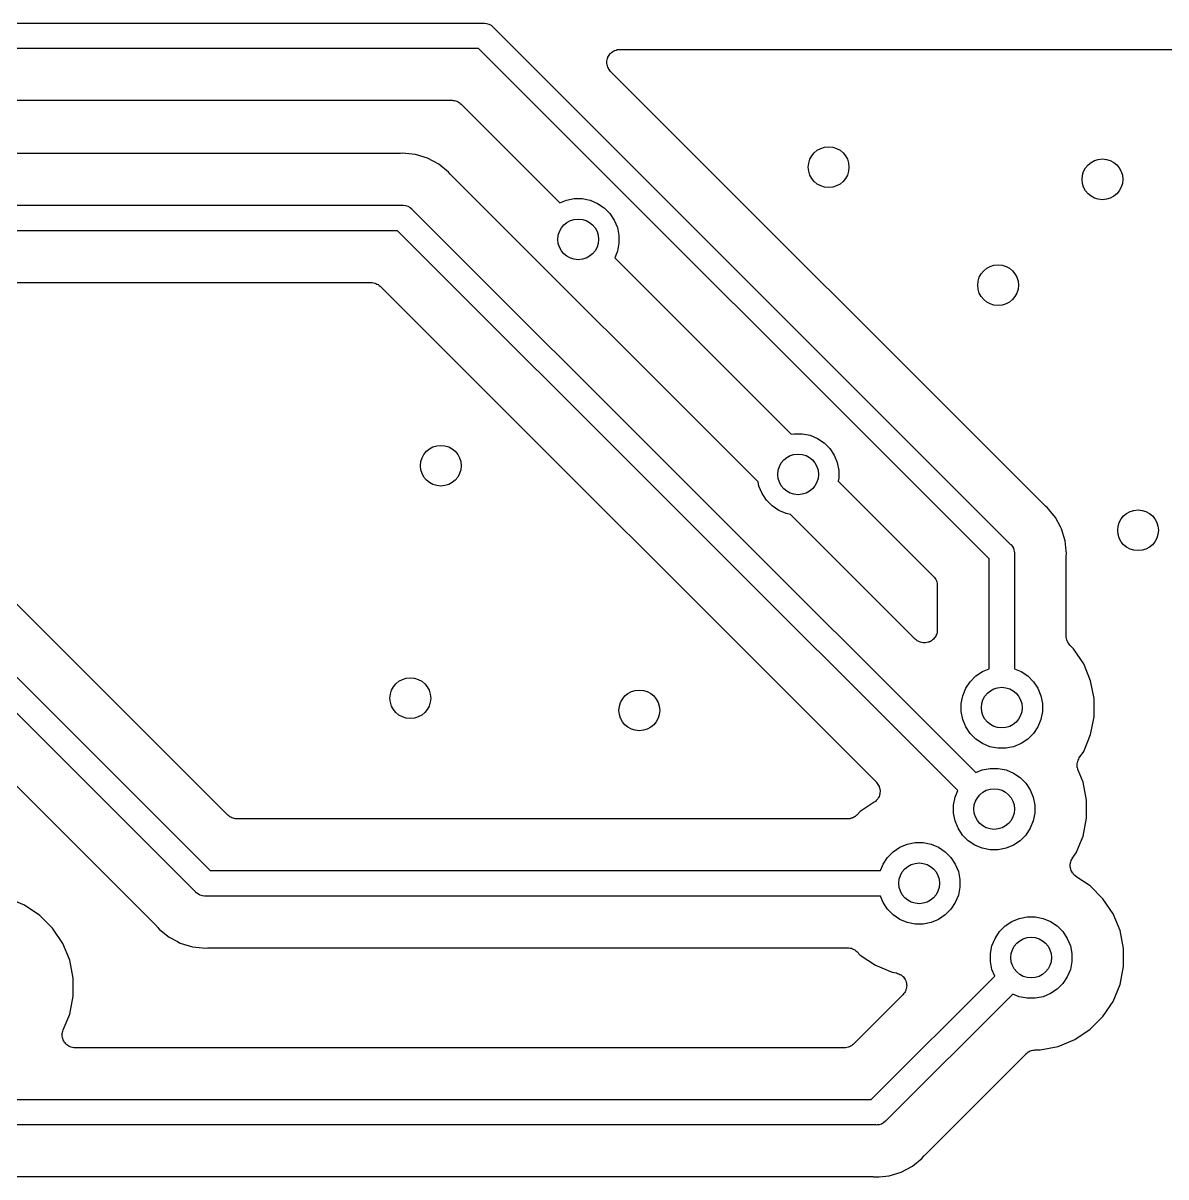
# Model space of a CAD drawing. Extents: x 103 to 213, y -152 to -90.
# Drawn here: x 155.44 to 166.67, y -115.52 to -104.17 of the extents above; entities that cross this region are included whole.
import ezdxf

# ---------------------------------------------------------------- set-up
doc = ezdxf.new("R2010")
doc.units = 0
doc.layers.add('BLACK', color=7, linetype='CONTINUOUS')

msp = doc.modelspace()

# ---------------------------------------------------------------- linework, layer by layer
at = {"layer": 'BLACK', "linetype": 'CONTINUOUS'}
for p, q in [((133.746, -104.175), (159.967, -104.175)), ((159.967, -104.175), (159.973, -104.174)), ((159.973, -104.174), (159.979, -104.175)), ((159.979, -104.175), (159.979, -104.175)), ((159.979, -104.175), (159.998, -104.177)), ((159.998, -104.177), (160.021, -104.184)), ((160.021, -104.184), (160.043, -104.196)), ((160.043, -104.196), (160.062, -104.211)), ((160.062, -104.211), (160.066, -104.216)), ((160.066, -104.216), (165.145, -109.296)), ((159.921, -104.425), (133.792, -104.425)), ((164.936, -109.44), (159.921, -104.425)), ((161.228, -104.462), (161.238, -104.454)), ((161.238, -104.454), (161.249, -104.448)), ((161.238, -104.454), (161.238, -104.454)), ((161.238, -104.454), (161.238, -104.454)), ((161.249, -104.448), (161.259, -104.443)), ((161.259, -104.443), (161.26, -104.443)), ((161.26, -104.442), (161.271, -104.439)), ((161.26, -104.443), (161.26, -104.442)), ((161.271, -104.439), (161.283, -104.435)), ((161.283, -104.435), (161.283, -104.435)), ((161.283, -104.435), (161.284, -104.435)), ((161.284, -104.435), (161.296, -104.434)), ((161.296, -104.434), (161.308, -104.433)), ((161.308, -104.433), (167.787, -104.433)), ((161.181, -104.559), (161.182, -104.547)), ((161.182, -104.571), (161.181, -104.559)), ((161.181, -104.559), (161.181, -104.559)), ((161.181, -104.559), (161.181, -104.559)), ((161.182, -104.547), (161.183, -104.534)), ((161.183, -104.583), (161.182, -104.571)), ((161.183, -104.534), (161.187, -104.522)), ((161.183, -104.534), (161.183, -104.534)), ((161.183, -104.534), (161.183, -104.534)), ((161.187, -104.522), (161.191, -104.511)), ((161.191, -104.51), (161.197, -104.5)), ((161.191, -104.511), (161.191, -104.51)), ((161.191, -104.511), (161.191, -104.511)), ((161.197, -104.5), (161.203, -104.489)), ((161.203, -104.489), (161.211, -104.479)), ((161.203, -104.489), (161.203, -104.489)), ((161.203, -104.489), (161.203, -104.489)), ((161.211, -104.479), (161.218, -104.47)), ((161.218, -104.47), (161.218, -104.47)), ((161.218, -104.47), (161.219, -104.47)), ((161.219, -104.47), (161.228, -104.462)), ((161.183, -104.584), (161.183, -104.583)), ((161.186, -104.595), (161.183, -104.584)), ((161.183, -104.584), (161.183, -104.584)), ((161.19, -104.607), (161.186, -104.595)), ((161.19, -104.608), (161.19, -104.607)), ((161.19, -104.607), (161.19, -104.607)), ((161.196, -104.618), (161.19, -104.608)), ((161.201, -104.629), (161.196, -104.618)), ((161.202, -104.63), (161.201, -104.629)), ((161.201, -104.629), (161.201, -104.629)), ((161.209, -104.639), (161.202, -104.63)), ((161.217, -104.649), (161.209, -104.639)), ((161.218, -104.65), (161.217, -104.649)), ((161.217, -104.649), (161.217, -104.649)), ((161.217, -104.649), (161.217, -104.649)), ((161.217, -104.649), (161.217, -104.649)), ((165.482, -108.914), (161.218, -104.65)), ((147.84, -104.933), (159.658, -104.933)), ((159.658, -104.933), (159.659, -104.933)), ((159.659, -104.933), (159.659, -104.933)), ((159.659, -104.933), (159.659, -104.933)), ((159.659, -104.933), (159.66, -104.933)), ((159.66, -104.933), (159.672, -104.934)), ((159.672, -104.934), (159.683, -104.936)), ((159.683, -104.936), (159.684, -104.936)), ((159.684, -104.936), (159.685, -104.936)), ((159.685, -104.936), (159.696, -104.939)), ((159.696, -104.939), (159.707, -104.943)), ((159.707, -104.943), (159.708, -104.943)), ((159.708, -104.943), (159.708, -104.943)), ((159.708, -104.943), (159.719, -104.949)), ((159.719, -104.949), (159.729, -104.954)), ((159.729, -104.954), (159.729, -104.955)), ((159.729, -104.955), (159.73, -104.955)), ((159.73, -104.955), (159.739, -104.963)), ((159.739, -104.963), (159.748, -104.97)), ((159.748, -104.97), (160.72, -105.942)), ((159.139, -105.457), (142.709, -105.457)), ((159.145, -105.456), (159.139, -105.457)), ((159.15, -105.457), (159.145, -105.456)), ((159.152, -105.456), (159.15, -105.457)), ((159.177, -105.454), (159.152, -105.456)), ((159.202, -105.456), (159.177, -105.454)), ((159.301, -105.466), (159.202, -105.456)), ((159.202, -105.456), (159.202, -105.456)), ((159.42, -105.502), (159.301, -105.466)), ((159.53, -105.561), (159.42, -105.502)), ((159.626, -105.64), (159.53, -105.561)), ((159.642, -105.66), (159.626, -105.64)), ((159.646, -105.663), (159.642, -105.66)), ((159.649, -105.668), (159.646, -105.663)), ((159.651, -105.669), (159.649, -105.668)), ((162.667, -108.685), (159.651, -105.669)), ((160.72, -105.942), (160.783, -105.915)), ((160.783, -105.915), (160.861, -105.9)), ((160.861, -105.9), (160.939, -105.9)), ((160.939, -105.9), (161.017, -105.915)), ((161.017, -105.915), (161.089, -105.946)), ((131.441, -105.965), (159.171, -105.965)), ((159.171, -105.965), (159.177, -105.964)), ((159.177, -105.964), (159.183, -105.965)), ((159.183, -105.965), (159.183, -105.965)), ((159.183, -105.965), (159.201, -105.967)), ((159.201, -105.967), (159.225, -105.974)), ((159.225, -105.974), (159.247, -105.986)), ((159.247, -105.986), (159.266, -106.001)), ((159.266, -106.001), (159.269, -106.006)), ((159.269, -106.006), (164.806, -111.542)), ((161.089, -105.946), (161.155, -105.989)), ((161.155, -105.989), (161.211, -106.045)), ((161.211, -106.045), (161.254, -106.111)), ((161.254, -106.111), (161.285, -106.183)), ((159.125, -106.215), (131.441, -106.215)), ((164.629, -111.719), (159.125, -106.215)), ((161.285, -106.183), (161.3, -106.261)), ((161.3, -106.261), (161.3, -106.339)), ((161.3, -106.339), (161.285, -106.417)), ((161.285, -106.417), (161.258, -106.48)), ((161.258, -106.48), (162.993, -108.215)), ((152.935, -106.723), (158.862, -106.723)), ((158.862, -106.723), (158.862, -106.723)), ((158.862, -106.723), (158.862, -106.723)), ((158.862, -106.723), (158.862, -106.723)), ((158.862, -106.723), (158.864, -106.723)), ((158.864, -106.723), (158.875, -106.724)), ((158.875, -106.724), (158.887, -106.726)), ((158.887, -106.726), (158.888, -106.726)), ((158.888, -106.726), (158.888, -106.726)), ((158.888, -106.726), (158.9, -106.729)), ((158.9, -106.729), (158.911, -106.733)), ((158.911, -106.733), (158.911, -106.733)), ((158.911, -106.733), (158.912, -106.733)), ((158.912, -106.733), (158.922, -106.739)), ((158.922, -106.739), (158.933, -106.744)), ((158.933, -106.744), (158.933, -106.745)), ((158.933, -106.745), (158.934, -106.745)), ((158.934, -106.745), (158.943, -106.753)), ((158.943, -106.753), (158.952, -106.76)), ((158.952, -106.76), (163.829, -111.637)), ((151.655, -106.876), (157.284, -112.505)), ((157.139, -112.714), (151.51, -107.085)), ((157.457, -111.96), (152.755, -107.258)), ((151.337, -107.63), (156.758, -113.051)), ((162.993, -108.215), (163.021, -108.21)), ((163.021, -108.21), (163.099, -108.21)), ((163.099, -108.21), (163.177, -108.225)), ((163.177, -108.225), (163.249, -108.256)), ((163.249, -108.256), (163.315, -108.299)), ((163.315, -108.299), (163.371, -108.355)), ((163.371, -108.355), (163.414, -108.421)), ((163.414, -108.421), (163.445, -108.493)), ((163.445, -108.493), (163.46, -108.571)), ((163.46, -108.649), (163.455, -108.677)), ((163.46, -108.571), (163.46, -108.649)), ((162.675, -108.727), (162.667, -108.685)), ((162.706, -108.799), (162.675, -108.727)), ((163.455, -108.677), (164.391, -109.613)), ((162.749, -108.865), (162.706, -108.799)), ((162.805, -108.921), (162.749, -108.865)), ((162.871, -108.964), (162.805, -108.921)), ((162.943, -108.995), (162.871, -108.964)), ((162.985, -109.003), (162.943, -108.995)), ((165.487, -108.918), (165.482, -108.914)), ((165.49, -108.922), (165.487, -108.918)), ((165.492, -108.923), (165.49, -108.922)), ((165.511, -108.939), (165.492, -108.923)), ((165.527, -108.958), (165.511, -108.939)), ((165.59, -109.035), (165.527, -108.958)), ((164.211, -110.23), (162.985, -109.003)), ((165.638, -109.125), (165.59, -109.035)), ((165.649, -109.145), (165.638, -109.125)), ((165.638, -109.125), (165.638, -109.125)), ((165.685, -109.264), (165.649, -109.145)), ((165.145, -109.296), (165.15, -109.299)), ((165.15, -109.299), (165.154, -109.304)), ((165.154, -109.304), (165.154, -109.304)), ((165.154, -109.304), (165.166, -109.319)), ((165.166, -109.319), (165.175, -109.337)), ((165.695, -109.363), (165.685, -109.264)), ((164.936, -110.522), (164.936, -109.44)), ((165.175, -109.337), (165.177, -109.34)), ((165.177, -109.34), (165.184, -109.364)), ((165.184, -109.364), (165.186, -109.382)), ((165.186, -109.382), (165.186, -109.382)), ((165.186, -109.382), (165.187, -109.388)), ((165.187, -109.388), (165.186, -109.394)), ((165.186, -109.394), (165.186, -110.522)), ((165.694, -109.424), (165.695, -109.419)), ((165.694, -109.426), (165.694, -109.424)), ((165.694, -110.199), (165.694, -109.426)), ((165.697, -109.388), (165.695, -109.363)), ((165.695, -109.363), (165.695, -109.363)), ((165.695, -109.413), (165.697, -109.388)), ((165.695, -109.419), (165.695, -109.413)), ((164.391, -109.613), (164.391, -109.614)), ((164.391, -109.614), (164.391, -109.614)), ((164.391, -109.614), (164.391, -109.614)), ((164.391, -109.614), (164.392, -109.615)), ((164.392, -109.615), (164.4, -109.624)), ((164.4, -109.624), (164.407, -109.633)), ((164.407, -109.633), (164.407, -109.633)), ((164.407, -109.633), (164.408, -109.634)), ((164.408, -109.634), (164.413, -109.644)), ((164.413, -109.644), (164.419, -109.655)), ((164.419, -109.655), (164.419, -109.655)), ((164.419, -109.655), (164.419, -109.656)), ((164.419, -109.656), (164.422, -109.667)), ((164.422, -109.667), (164.426, -109.678)), ((164.426, -109.678), (164.426, -109.679)), ((164.426, -109.679), (164.426, -109.68)), ((164.426, -109.68), (164.427, -109.691)), ((164.427, -109.691), (164.428, -109.703)), ((164.428, -109.703), (164.428, -110.14)), ((164.221, -110.237), (164.211, -110.23)), ((164.23, -110.245), (164.221, -110.237)), ((164.381, -110.238), (164.371, -110.246)), ((164.39, -110.23), (164.381, -110.238)), ((164.398, -110.221), (164.39, -110.23)), ((164.39, -110.23), (164.39, -110.23)), ((164.39, -110.23), (164.39, -110.23)), ((164.406, -110.212), (164.398, -110.221)), ((164.412, -110.2), (164.406, -110.211)), ((164.406, -110.211), (164.406, -110.211)), ((164.406, -110.211), (164.406, -110.212)), ((164.418, -110.19), (164.412, -110.2)), ((164.422, -110.178), (164.418, -110.189)), ((164.418, -110.189), (164.418, -110.19)), ((164.418, -110.19), (164.418, -110.19)), ((164.426, -110.166), (164.422, -110.178)), ((164.427, -110.154), (164.426, -110.166)), ((164.426, -110.166), (164.426, -110.166)), ((164.426, -110.166), (164.426, -110.166)), ((164.428, -110.142), (164.427, -110.154)), ((164.428, -110.14), (164.428, -110.141)), ((164.428, -110.141), (164.428, -110.141)), ((164.428, -110.141), (164.428, -110.141)), ((164.428, -110.141), (164.428, -110.142)), ((165.695, -110.211), (165.694, -110.199)), ((165.696, -110.222), (165.695, -110.211)), ((165.697, -110.223), (165.696, -110.222)), ((165.697, -110.224), (165.697, -110.223)), ((165.7, -110.235), (165.697, -110.224)), ((165.703, -110.246), (165.7, -110.235)), ((164.231, -110.245), (164.23, -110.245)), ((164.23, -110.245), (164.23, -110.245)), ((164.241, -110.251), (164.231, -110.245)), ((164.252, -110.257), (164.241, -110.251)), ((164.264, -110.261), (164.252, -110.257)), ((164.252, -110.257), (164.252, -110.257)), ((164.252, -110.257), (164.252, -110.257)), ((164.276, -110.264), (164.264, -110.261)), ((164.288, -110.265), (164.276, -110.264)), ((164.276, -110.264), (164.276, -110.264)), ((164.276, -110.264), (164.276, -110.264)), ((164.3, -110.267), (164.288, -110.265)), ((164.301, -110.267), (164.3, -110.267)), ((164.313, -110.266), (164.301, -110.267)), ((164.301, -110.267), (164.301, -110.267)), ((164.325, -110.264), (164.313, -110.266)), ((164.326, -110.264), (164.325, -110.264)), ((164.325, -110.264), (164.325, -110.264)), ((164.337, -110.261), (164.326, -110.264)), ((164.349, -110.258), (164.337, -110.261)), ((164.36, -110.252), (164.349, -110.257)), ((164.349, -110.257), (164.349, -110.257)), ((164.349, -110.257), (164.349, -110.258)), ((164.371, -110.246), (164.36, -110.252)), ((164.371, -110.246), (164.371, -110.246)), ((164.371, -110.246), (164.371, -110.246)), ((165.704, -110.247), (165.703, -110.246)), ((165.709, -110.258), (165.704, -110.247)), ((165.704, -110.247), (165.704, -110.247)), ((165.715, -110.268), (165.709, -110.258)), ((165.715, -110.269), (165.715, -110.268)), ((165.716, -110.269), (165.715, -110.269)), ((165.723, -110.278), (165.716, -110.269)), ((165.73, -110.288), (165.723, -110.278)), ((165.731, -110.289), (165.73, -110.288)), ((165.767, -110.324), (165.731, -110.289)), ((165.731, -110.289), (165.731, -110.289)), ((165.731, -110.289), (165.731, -110.289)), ((165.731, -110.289), (165.731, -110.289)), ((165.866, -110.473), (165.767, -110.324)), ((164.806, -110.592), (164.872, -110.548)), ((164.872, -110.548), (164.936, -110.522)), ((165.186, -110.522), (165.251, -110.548)), ((165.251, -110.548), (165.316, -110.592)), ((165.934, -110.638), (165.866, -110.473)), ((164.707, -110.713), (164.751, -110.648)), ((164.751, -110.648), (164.806, -110.592)), ((165.316, -110.592), (165.372, -110.648)), ((165.372, -110.648), (165.416, -110.713)), ((165.969, -110.813), (165.934, -110.638)), ((164.661, -110.863), (164.677, -110.786)), ((164.677, -110.786), (164.707, -110.713)), ((165.416, -110.713), (165.446, -110.786)), ((165.446, -110.786), (165.461, -110.863)), ((164.661, -110.942), (164.661, -110.863)), ((165.461, -110.863), (165.461, -110.942)), ((165.969, -110.992), (165.969, -110.813)), ((164.677, -111.019), (164.661, -110.942)), ((164.707, -111.092), (164.677, -111.019)), ((165.446, -111.019), (165.416, -111.092)), ((165.461, -110.942), (165.446, -111.019)), ((165.934, -111.168), (165.969, -110.992)), ((164.751, -111.158), (164.707, -111.092)), ((165.416, -111.092), (165.372, -111.158)), ((164.806, -111.213), (164.751, -111.158)), ((164.872, -111.257), (164.806, -111.213)), ((164.945, -111.287), (164.872, -111.257)), ((165.251, -111.257), (165.178, -111.287)), ((165.316, -111.213), (165.251, -111.257)), ((165.372, -111.158), (165.316, -111.213)), ((165.866, -111.333), (165.934, -111.168)), ((165.022, -111.303), (164.945, -111.287)), ((165.101, -111.303), (165.022, -111.303)), ((165.178, -111.287), (165.101, -111.303)), ((165.823, -111.398), (165.866, -111.333)), ((165.801, -111.467), (165.802, -111.455)), ((165.801, -111.468), (165.801, -111.467)), ((165.801, -111.467), (165.801, -111.467)), ((165.802, -111.48), (165.801, -111.468)), ((165.802, -111.455), (165.804, -111.443)), ((165.803, -111.491), (165.802, -111.48)), ((165.803, -111.492), (165.803, -111.491)), ((165.804, -111.442), (165.807, -111.431)), ((165.804, -111.443), (165.804, -111.442)), ((165.804, -111.443), (165.804, -111.443)), ((165.807, -111.431), (165.811, -111.42)), ((165.811, -111.418), (165.817, -111.408)), ((165.811, -111.419), (165.811, -111.418)), ((165.811, -111.42), (165.811, -111.419)), ((165.817, -111.408), (165.823, -111.398)), ((164.806, -111.542), (164.87, -111.515)), ((164.87, -111.515), (164.947, -111.5)), ((164.947, -111.5), (165.026, -111.5)), ((165.026, -111.5), (165.103, -111.515)), ((165.103, -111.515), (165.176, -111.546)), ((165.176, -111.546), (165.242, -111.589)), ((165.242, -111.589), (165.297, -111.645)), ((165.804, -111.493), (165.803, -111.492)), ((165.807, -111.504), (165.804, -111.493)), ((165.81, -111.515), (165.807, -111.504)), ((165.811, -111.516), (165.81, -111.515)), ((165.811, -111.517), (165.811, -111.516)), ((165.811, -111.516), (165.811, -111.516)), ((165.811, -111.516), (165.811, -111.516)), ((165.86, -111.635), (165.811, -111.517)), ((163.829, -111.637), (163.829, -111.638)), ((163.829, -111.638), (163.829, -111.638)), ((163.829, -111.638), (163.829, -111.638)), ((163.829, -111.638), (163.83, -111.638)), ((163.83, -111.638), (163.837, -111.648)), ((163.837, -111.648), (163.845, -111.657)), ((163.845, -111.657), (163.845, -111.657)), ((163.845, -111.657), (163.845, -111.658)), ((163.845, -111.658), (163.851, -111.668)), ((163.851, -111.668), (163.856, -111.679)), ((163.856, -111.679), (163.856, -111.679)), ((163.856, -111.679), (163.857, -111.68)), ((163.857, -111.68), (163.86, -111.691)), ((163.86, -111.691), (163.863, -111.703)), ((163.863, -111.703), (163.863, -111.703)), ((163.863, -111.703), (163.864, -111.703)), ((163.864, -111.703), (163.865, -111.715)), ((163.865, -111.715), (163.866, -111.727)), ((165.297, -111.645), (165.341, -111.711)), ((165.341, -111.711), (165.371, -111.783)), ((165.895, -111.811), (165.86, -111.635)), ((163.809, -111.832), (163.671, -111.925)), ((163.819, -111.825), (163.809, -111.832)), ((163.828, -111.817), (163.819, -111.825)), ((163.836, -111.807), (163.828, -111.817)), ((163.828, -111.817), (163.828, -111.817)), ((163.828, -111.817), (163.828, -111.817)), ((163.844, -111.798), (163.836, -111.807)), ((163.85, -111.787), (163.844, -111.798)), ((163.844, -111.798), (163.844, -111.798)), ((163.844, -111.798), (163.844, -111.798)), ((163.856, -111.776), (163.85, -111.787)), ((163.86, -111.764), (163.856, -111.776)), ((163.856, -111.776), (163.856, -111.776)), ((163.856, -111.776), (163.856, -111.776)), ((163.863, -111.753), (163.86, -111.764)), ((163.864, -111.74), (163.863, -111.752)), ((163.863, -111.752), (163.863, -111.752)), ((163.863, -111.752), (163.863, -111.753)), ((163.866, -111.728), (163.864, -111.74)), ((163.866, -111.727), (163.866, -111.728)), ((163.866, -111.728), (163.866, -111.728)), ((164.587, -111.861), (164.602, -111.783)), ((164.602, -111.783), (164.629, -111.719)), ((165.371, -111.783), (165.387, -111.861)), ((165.895, -111.989), (165.895, -111.811)), ((163.671, -111.925), (163.636, -111.96)), ((164.587, -111.939), (164.587, -111.861)), ((164.602, -112.017), (164.587, -111.939)), ((165.387, -111.939), (165.371, -112.017)), ((165.387, -111.861), (165.387, -111.939)), ((157.466, -111.967), (157.457, -111.96)), ((157.475, -111.975), (157.466, -111.967)), ((157.476, -111.975), (157.475, -111.975)), ((157.476, -111.976), (157.476, -111.975)), ((157.486, -111.981), (157.476, -111.976)), ((157.497, -111.987), (157.486, -111.981)), ((157.498, -111.987), (157.497, -111.987)), ((157.497, -111.987), (157.497, -111.987)), ((157.509, -111.991), (157.498, -111.987)), ((157.52, -111.994), (157.509, -111.991)), ((157.521, -111.994), (157.52, -111.994)), ((157.522, -111.994), (157.521, -111.994)), ((157.533, -111.996), (157.522, -111.994)), ((157.545, -111.997), (157.533, -111.996)), ((157.546, -111.997), (157.545, -111.997)), ((157.547, -111.997), (157.546, -111.997)), ((157.546, -111.997), (157.546, -111.997)), ((157.546, -111.997), (157.546, -111.997)), ((163.546, -111.997), (157.547, -111.997)), ((163.558, -111.996), (163.546, -111.997)), ((163.57, -111.995), (163.558, -111.996)), ((163.571, -111.995), (163.57, -111.995)), ((163.57, -111.995), (163.57, -111.995)), ((163.582, -111.991), (163.571, -111.995)), ((163.593, -111.988), (163.582, -111.991)), ((163.594, -111.988), (163.593, -111.988)), ((163.595, -111.987), (163.594, -111.988)), ((163.605, -111.982), (163.595, -111.987)), ((163.615, -111.977), (163.605, -111.982)), ((163.616, -111.976), (163.615, -111.977)), ((163.617, -111.976), (163.616, -111.976)), ((163.626, -111.968), (163.617, -111.976)), ((163.635, -111.961), (163.626, -111.968)), ((163.636, -111.96), (163.635, -111.961)), ((163.636, -111.96), (163.636, -111.96)), ((163.636, -111.96), (163.636, -111.96)), ((163.636, -111.96), (163.636, -111.96)), ((164.632, -112.089), (164.602, -112.017)), ((165.371, -112.017), (165.341, -112.089)), ((165.86, -112.165), (165.895, -111.989)), ((164.676, -112.155), (164.632, -112.089)), ((164.732, -112.211), (164.676, -112.155)), ((165.297, -112.155), (165.242, -112.211)), ((165.341, -112.089), (165.297, -112.155)), ((165.791, -112.33), (165.86, -112.165)), ((163.995, -112.319), (164.061, -112.276)), ((164.061, -112.276), (164.133, -112.245)), ((164.133, -112.245), (164.211, -112.23)), ((164.211, -112.23), (164.289, -112.23)), ((164.289, -112.23), (164.367, -112.245)), ((164.367, -112.245), (164.439, -112.276)), ((164.439, -112.276), (164.505, -112.319)), ((164.797, -112.254), (164.732, -112.211)), ((164.87, -112.285), (164.797, -112.254)), ((164.947, -112.3), (164.87, -112.285)), ((165.103, -112.285), (165.026, -112.3)), ((165.176, -112.254), (165.103, -112.285)), ((165.242, -112.211), (165.176, -112.254)), ((163.896, -112.441), (163.939, -112.375)), ((163.939, -112.375), (163.995, -112.319)), ((164.505, -112.319), (164.561, -112.375)), ((164.561, -112.375), (164.604, -112.441)), ((165.026, -112.3), (164.947, -112.3)), ((165.743, -112.406), (165.749, -112.396)), ((165.749, -112.396), (165.754, -112.385)), ((165.754, -112.385), (165.791, -112.33)), ((157.284, -112.505), (163.869, -112.505)), ((163.869, -112.505), (163.896, -112.441)), ((164.604, -112.441), (164.635, -112.513)), ((165.733, -112.455), (165.734, -112.443)), ((165.733, -112.456), (165.733, -112.455)), ((165.733, -112.455), (165.733, -112.455)), ((165.734, -112.468), (165.733, -112.456)), ((165.734, -112.443), (165.735, -112.431)), ((165.735, -112.479), (165.734, -112.468)), ((165.735, -112.431), (165.736, -112.431)), ((165.735, -112.48), (165.735, -112.479)), ((165.739, -112.492), (165.735, -112.48)), ((165.735, -112.48), (165.735, -112.48)), ((165.736, -112.43), (165.739, -112.419)), ((165.736, -112.431), (165.736, -112.43)), ((165.739, -112.419), (165.743, -112.407)), ((165.742, -112.503), (165.739, -112.492)), ((165.742, -112.504), (165.742, -112.503)), ((165.748, -112.515), (165.742, -112.504)), ((165.742, -112.504), (165.742, -112.504)), ((165.743, -112.407), (165.743, -112.406)), ((165.743, -112.407), (165.743, -112.407)), ((164.635, -112.513), (164.65, -112.591)), ((164.65, -112.591), (164.65, -112.669)), ((165.754, -112.525), (165.748, -112.515)), ((165.754, -112.526), (165.754, -112.525)), ((165.762, -112.535), (165.754, -112.526)), ((165.754, -112.526), (165.754, -112.526)), ((165.769, -112.545), (165.762, -112.535)), ((165.77, -112.545), (165.769, -112.545)), ((165.769, -112.545), (165.769, -112.545)), ((165.779, -112.553), (165.77, -112.545)), ((165.788, -112.561), (165.779, -112.553)), ((165.789, -112.561), (165.788, -112.561)), ((165.789, -112.562), (165.789, -112.561)), ((165.789, -112.561), (165.789, -112.561)), ((165.789, -112.561), (165.789, -112.561)), ((165.929, -112.655), (165.789, -112.562)), ((157.143, -112.719), (157.139, -112.714)), ((157.148, -112.723), (157.143, -112.719)), ((157.162, -112.734), (157.148, -112.723)), ((157.18, -112.744), (157.162, -112.734)), ((164.65, -112.669), (164.635, -112.747)), ((166.055, -112.781), (165.929, -112.655)), ((155.46, -112.845), (155.295, -112.777)), ((155.609, -112.945), (155.46, -112.845)), ((157.184, -112.746), (157.18, -112.744)), ((157.207, -112.753), (157.184, -112.746)), ((157.226, -112.755), (157.207, -112.753)), ((157.232, -112.756), (157.226, -112.755)), ((157.226, -112.755), (157.226, -112.755)), ((157.238, -112.755), (157.232, -112.756)), ((163.869, -112.755), (157.238, -112.755)), ((163.896, -112.819), (163.869, -112.755)), ((163.939, -112.885), (163.896, -112.819)), ((164.604, -112.819), (164.561, -112.885)), ((164.635, -112.747), (164.604, -112.819)), ((166.155, -112.93), (166.055, -112.781)), ((155.735, -113.071), (155.609, -112.945)), ((163.995, -112.941), (163.939, -112.885)), ((164.061, -112.984), (163.995, -112.941)), ((164.505, -112.941), (164.439, -112.984)), ((164.561, -112.885), (164.505, -112.941)), ((165.233, -112.975), (165.311, -112.96)), ((165.311, -112.96), (165.389, -112.96)), ((165.389, -112.96), (165.467, -112.975)), ((166.223, -113.095), (166.155, -112.93)), ((155.835, -113.22), (155.735, -113.071)), ((156.758, -113.051), (156.759, -113.052)), ((156.759, -113.052), (156.763, -113.057)), ((156.763, -113.057), (156.766, -113.06)), ((156.766, -113.06), (156.782, -113.08)), ((164.133, -113.015), (164.061, -112.984)), ((164.211, -113.03), (164.133, -113.015)), ((164.289, -113.03), (164.211, -113.03)), ((164.367, -113.015), (164.289, -113.03)), ((164.439, -112.984), (164.367, -113.015)), ((165.039, -113.105), (165.095, -113.049)), ((165.095, -113.049), (165.161, -113.006)), ((165.161, -113.006), (165.233, -112.975)), ((165.467, -112.975), (165.539, -113.006)), ((165.539, -113.006), (165.605, -113.049)), ((165.605, -113.049), (165.661, -113.105)), ((156.782, -113.08), (156.802, -113.096)), ((156.802, -113.096), (156.879, -113.159)), ((156.879, -113.159), (156.962, -113.203)), ((164.965, -113.243), (164.996, -113.171)), ((164.996, -113.171), (165.039, -113.105)), ((165.661, -113.105), (165.704, -113.171)), ((165.704, -113.171), (165.735, -113.243)), ((166.258, -113.271), (166.223, -113.095)), ((155.903, -113.385), (155.835, -113.22)), ((156.962, -113.203), (156.962, -113.203)), ((156.962, -113.203), (156.989, -113.218)), ((156.989, -113.218), (157.108, -113.254)), ((157.108, -113.254), (157.207, -113.264)), ((157.207, -113.264), (157.207, -113.264)), ((157.207, -113.264), (157.232, -113.266)), ((157.232, -113.266), (157.257, -113.264)), ((157.257, -113.264), (157.259, -113.263)), ((157.259, -113.263), (157.264, -113.264)), ((157.264, -113.264), (157.269, -113.263)), ((157.269, -113.263), (163.546, -113.263)), ((163.546, -113.263), (163.547, -113.263)), ((163.547, -113.263), (163.547, -113.263)), ((163.547, -113.263), (163.547, -113.263)), ((163.547, -113.263), (163.548, -113.263)), ((163.548, -113.263), (163.56, -113.264)), ((163.56, -113.264), (163.571, -113.266)), ((163.571, -113.266), (163.572, -113.266)), ((163.572, -113.266), (163.573, -113.266)), ((163.573, -113.266), (163.584, -113.269)), ((163.584, -113.269), (163.595, -113.273)), ((163.595, -113.273), (163.596, -113.273)), ((163.596, -113.273), (163.596, -113.273)), ((163.596, -113.273), (163.607, -113.279)), ((163.607, -113.279), (163.617, -113.284)), ((163.617, -113.284), (163.617, -113.285)), ((163.617, -113.285), (163.618, -113.285)), ((163.618, -113.285), (163.627, -113.293)), ((163.627, -113.293), (163.636, -113.3)), ((163.636, -113.3), (163.671, -113.335)), ((164.95, -113.321), (164.965, -113.243)), ((165.735, -113.243), (165.75, -113.321)), ((166.258, -113.449), (166.258, -113.271)), ((155.938, -113.561), (155.903, -113.385)), ((163.671, -113.335), (163.82, -113.435)), ((164.95, -113.399), (164.95, -113.321)), ((164.965, -113.477), (164.95, -113.399)), ((165.75, -113.399), (165.735, -113.477)), ((165.75, -113.321), (165.75, -113.399)), ((163.82, -113.435), (163.985, -113.503)), ((163.985, -113.503), (164.024, -113.511)), ((164.024, -113.511), (164.026, -113.511)), ((164.026, -113.511), (164.026, -113.511)), ((164.026, -113.511), (164.026, -113.511)), ((164.026, -113.511), (164.026, -113.511)), ((164.026, -113.511), (164.038, -113.515)), ((164.038, -113.515), (164.049, -113.519)), ((164.049, -113.519), (164.05, -113.519)), ((164.05, -113.519), (164.05, -113.519)), ((164.05, -113.519), (164.061, -113.525)), ((164.061, -113.525), (164.071, -113.53)), ((164.071, -113.53), (164.071, -113.531)), ((164.071, -113.531), (164.072, -113.531)), ((164.072, -113.531), (164.081, -113.539)), ((164.992, -113.541), (164.965, -113.477)), ((165.735, -113.477), (165.704, -113.549)), ((166.223, -113.625), (166.258, -113.449)), ((155.938, -113.739), (155.938, -113.561)), ((163.778, -114.755), (164.992, -113.541)), ((164.081, -113.539), (164.09, -113.546)), ((164.09, -113.546), (164.09, -113.547)), ((164.09, -113.547), (164.091, -113.547)), ((164.091, -113.547), (164.098, -113.556)), ((164.098, -113.556), (164.106, -113.566)), ((164.106, -113.566), (164.106, -113.566)), ((164.106, -113.566), (164.106, -113.566)), ((164.106, -113.566), (164.112, -113.577)), ((164.112, -113.577), (164.117, -113.588)), ((164.117, -113.588), (164.117, -113.588)), ((164.117, -113.588), (164.118, -113.588)), ((164.118, -113.588), (164.121, -113.6)), ((164.121, -113.6), (164.124, -113.611)), ((164.124, -113.611), (164.124, -113.612)), ((164.124, -113.612), (164.124, -113.612)), ((164.124, -113.612), (164.126, -113.624)), ((164.127, -113.636), (164.125, -113.649)), ((164.126, -113.624), (164.127, -113.636)), ((164.127, -113.636), (164.127, -113.636)), ((164.127, -113.636), (164.127, -113.636)), ((165.661, -113.615), (165.605, -113.671)), ((165.704, -113.549), (165.661, -113.615)), ((166.155, -113.79), (166.223, -113.625)), ((155.903, -113.915), (155.938, -113.739)), ((164.09, -113.725), (163.605, -114.21)), ((165.169, -113.718), (163.923, -114.964)), ((164.097, -113.716), (164.09, -113.725)), ((164.105, -113.707), (164.097, -113.716)), ((164.111, -113.696), (164.105, -113.706)), ((164.105, -113.706), (164.105, -113.706)), ((164.105, -113.706), (164.105, -113.707)), ((164.117, -113.685), (164.111, -113.696)), ((164.12, -113.673), (164.117, -113.684)), ((164.117, -113.684), (164.117, -113.685)), ((164.117, -113.685), (164.117, -113.685)), ((164.124, -113.661), (164.12, -113.673)), ((164.125, -113.649), (164.124, -113.661)), ((164.124, -113.661), (164.124, -113.661)), ((164.124, -113.661), (164.124, -113.661)), ((165.233, -113.745), (165.169, -113.718)), ((165.311, -113.76), (165.233, -113.745)), ((165.389, -113.76), (165.311, -113.76)), ((165.467, -113.745), (165.389, -113.76)), ((165.539, -113.714), (165.467, -113.745)), ((165.605, -113.671), (165.539, -113.714)), ((166.055, -113.939), (166.155, -113.79)), ((155.838, -114.071), (155.903, -113.915)), ((165.929, -114.065), (166.055, -113.939)), ((155.83, -114.107), (155.831, -114.095)), ((155.831, -114.094), (155.835, -114.083)), ((155.831, -114.095), (155.831, -114.094)), ((155.831, -114.095), (155.831, -114.095)), ((155.835, -114.083), (155.838, -114.071)), ((165.78, -114.165), (165.929, -114.065)), ((155.829, -114.119), (155.83, -114.107)), ((155.829, -114.12), (155.829, -114.119)), ((155.829, -114.119), (155.829, -114.119)), ((155.83, -114.132), (155.829, -114.12)), ((155.831, -114.144), (155.83, -114.132)), ((155.834, -114.156), (155.831, -114.144)), ((155.831, -114.144), (155.831, -114.144)), ((155.831, -114.144), (155.831, -114.144)), ((155.838, -114.168), (155.834, -114.156)), ((155.844, -114.179), (155.838, -114.168)), ((155.838, -114.168), (155.838, -114.168)), ((155.838, -114.168), (155.838, -114.168)), ((155.849, -114.19), (155.844, -114.179)), ((155.85, -114.19), (155.849, -114.19)), ((155.857, -114.199), (155.85, -114.19)), ((155.85, -114.19), (155.85, -114.19)), ((155.865, -114.209), (155.857, -114.199)), ((155.875, -114.217), (155.865, -114.209)), ((155.865, -114.209), (155.865, -114.209)), ((155.865, -114.209), (155.865, -114.209)), ((163.604, -114.211), (163.595, -114.218)), ((163.605, -114.21), (163.604, -114.211)), ((163.605, -114.21), (163.605, -114.21)), ((163.605, -114.21), (163.605, -114.21)), ((163.605, -114.21), (163.605, -114.21)), ((165.615, -114.233), (165.78, -114.165)), ((155.884, -114.225), (155.875, -114.217)), ((155.895, -114.231), (155.884, -114.225)), ((155.884, -114.225), (155.884, -114.225)), ((155.884, -114.225), (155.884, -114.225)), ((155.906, -114.237), (155.895, -114.231)), ((155.918, -114.241), (155.906, -114.237)), ((155.906, -114.237), (155.906, -114.237)), ((155.906, -114.237), (155.906, -114.237)), ((155.929, -114.244), (155.918, -114.241)), ((155.93, -114.244), (155.929, -114.244)), ((155.942, -114.246), (155.93, -114.244)), ((155.93, -114.244), (155.93, -114.244)), ((155.954, -114.247), (155.942, -114.246)), ((155.955, -114.247), (155.954, -114.247)), ((155.954, -114.247), (155.954, -114.247)), ((155.954, -114.247), (155.954, -114.247)), ((155.956, -114.247), (155.955, -114.247)), ((163.515, -114.247), (155.956, -114.247)), ((163.527, -114.246), (163.515, -114.247)), ((163.539, -114.245), (163.527, -114.246)), ((163.54, -114.245), (163.539, -114.245)), ((163.539, -114.245), (163.539, -114.245)), ((163.551, -114.241), (163.54, -114.245)), ((163.562, -114.238), (163.551, -114.241)), ((163.563, -114.238), (163.562, -114.238)), ((163.564, -114.237), (163.563, -114.238)), ((163.574, -114.232), (163.564, -114.237)), ((163.584, -114.227), (163.574, -114.232)), ((163.585, -114.226), (163.584, -114.227)), ((163.595, -114.218), (163.585, -114.226)), ((163.585, -114.226), (163.585, -114.226)), ((164.304, -115.301), (165.3, -114.305)), ((165.3, -114.305), (165.301, -114.304)), ((165.3, -114.305), (165.3, -114.305)), ((165.3, -114.305), (165.3, -114.305)), ((165.3, -114.305), (165.3, -114.305)), ((165.301, -114.304), (165.31, -114.297)), ((165.31, -114.297), (165.32, -114.289)), ((165.32, -114.289), (165.321, -114.288)), ((165.32, -114.289), (165.32, -114.289)), ((165.321, -114.288), (165.331, -114.283)), ((165.331, -114.283), (165.341, -114.278)), ((165.341, -114.278), (165.342, -114.277)), ((165.342, -114.277), (165.343, -114.277)), ((165.343, -114.277), (165.354, -114.274)), ((165.354, -114.274), (165.365, -114.27)), ((165.365, -114.27), (165.366, -114.27)), ((165.366, -114.27), (165.378, -114.269)), ((165.366, -114.27), (165.366, -114.27)), ((165.378, -114.269), (165.39, -114.268)), ((165.39, -114.268), (165.439, -114.268)), ((165.439, -114.268), (165.615, -114.233)), ((151.102, -114.755), (163.778, -114.755)), ((163.824, -115.005), (151.056, -115.005)), ((163.83, -115.006), (163.824, -115.005)), ((163.836, -115.005), (163.83, -115.006)), ((163.855, -115.003), (163.836, -115.005)), ((163.836, -115.005), (163.836, -115.005)), ((163.878, -114.996), (163.855, -115.003)), ((163.9, -114.984), (163.878, -114.996)), ((163.919, -114.969), (163.9, -114.984)), ((163.923, -114.964), (163.919, -114.969)), ((164.183, -115.409), (164.28, -115.33)), ((164.28, -115.33), (164.296, -115.31)), ((164.296, -115.31), (164.297, -115.309)), ((164.297, -115.309), (164.301, -115.305)), ((164.301, -115.305), (164.304, -115.301)), ((164.073, -115.468), (164.183, -115.409)), ((152.637, -115.513), (163.793, -115.513)), ((163.793, -115.513), (163.794, -115.513)), ((163.794, -115.513), (163.8, -115.514)), ((163.8, -115.514), (163.805, -115.514)), ((163.805, -115.514), (163.83, -115.516)), ((163.83, -115.516), (163.855, -115.514)), ((163.855, -115.514), (163.954, -115.504)), ((163.855, -115.514), (163.855, -115.514)), ((163.954, -115.504), (164.073, -115.468))]:
    msp.add_line(p, q, dxfattribs=at)
at = {"layer": 'BLACK'}
for centre in [(163.36, -105.59), (166.05, -105.71), (160.9, -106.3), (165.025, -106.75), (159.55, -108.525), (163.06, -108.61), (166.4, -109.16), (159.25, -110.81), (161.5, -110.93), (165.061, -110.903), (164.987, -111.9), (164.25, -112.63), (165.35, -113.36)]:
    msp.add_circle(centre, 0.2, dxfattribs=at)

doc.saveas('drawing.dxf')
